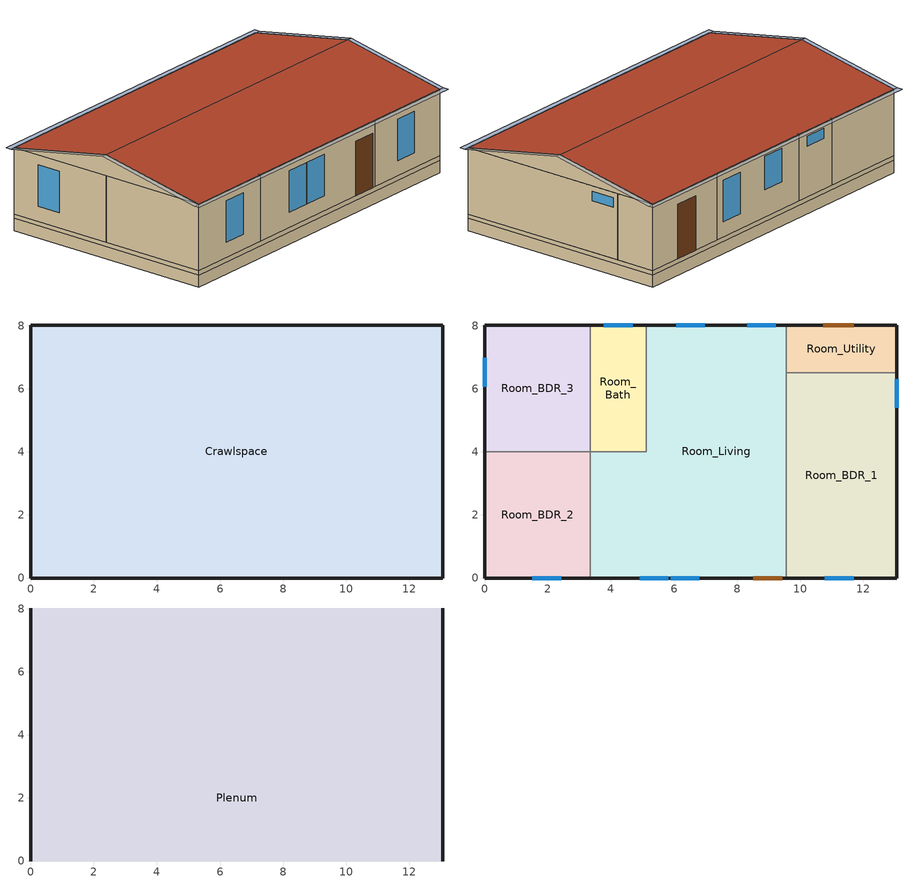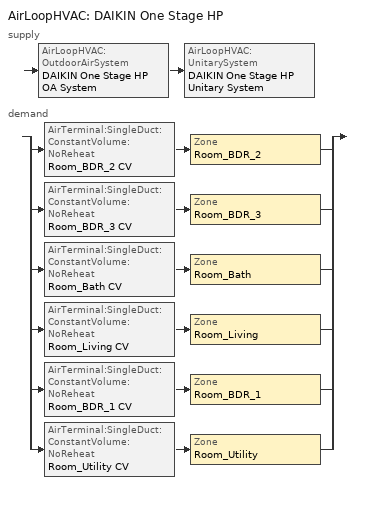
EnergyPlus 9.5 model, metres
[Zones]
Crawlspace
 floor ground (Interior Floor): 13.06,0 0,0 0,8.02 13.06,8.02 z0
 wall outside (Crawl Wall): 0,8.02 0,0 13.06,0 13.06,8.02 0,8.02 z0.45:0.61; 0,0 13.06,0 z0:0.45
 wall ground (Crawl Wall): 13.06,0 13.06,8.02 0,8.02 0,0 z0:0.45
Room_BDR_2
 floor to Crawlspace (Interior Floor): 3.34,0 0,0 0,4.01 3.34,4.01 z0.61
 wall outside (Exterior Wall): 0,4.01 0,0 3.34,0 z0.61:3.05
 wall to Room_Living (Interior Wall): 3.34,0 3.34,4.01 z0.61:3.05
 wall to Room_BDR_3 (Interior Wall): 3.34,4.01 0,4.01 z0.61:3.05
 window (Exterior Window): 1.51,0 2.42,0 z1.17:2.69
 ceiling to Plenum (Interior Ceiling): 3.34,4.01 0,4.01 0,0 3.34,0 z3.05
Room_BDR_3
 floor to Crawlspace (Interior Floor): 3.34,4.01 0,4.01 0,8.02 3.34,8.02 z0.61
 wall outside (Exterior Wall): 3.34,8.02 0,8.02 0,4.01 z0.61:3.05
 wall to Room_Bath (Interior Wall): 3.34,4.01 3.34,8.02 z0.61:3.05
 window (Exterior Window): 0,6.98 0,6.07 z1.17:2.69
 ceiling to Plenum (Interior Ceiling): 3.34,8.02 0,8.02 0,4.01 3.34,4.01 z3.05
Room_Bath
 floor to Crawlspace (Interior Floor): 5.12,4.01 3.34,4.01 3.34,8.02 5.12,8.02 z0.61
 wall outside (Exterior Wall): 5.12,8.02 3.34,8.02 z0.61:3.05
 wall to Room_Living (Interior Wall): 3.34,4.01 5.12,4.01 5.12,8.02 z0.61:3.05
 window (Exterior Window): 4.68,8.02 3.77,8.02 z2.49:2.85
 ceiling to Plenum (Interior Ceiling): 5.12,8.02 3.34,8.02 3.34,4.01 5.12,4.01 z3.05
Room_Living
 floor to Crawlspace (Interior Floor): 5.12,0 3.34,0 3.34,4.01 5.12,4.01 z0.61; 9.55,0 5.12,0 5.12,8.02 9.55,8.02 z0.61
 wall outside (Exterior Wall): 3.34,0 9.55,0 / 9.55,8.02 5.12,8.02 z0.61:3.05
 wall to Room_Utility (Interior Wall): 9.55,6.5 9.55,8.02 z0.61:3.05
 wall to Room_BDR_1 (Interior Wall): 9.55,0 9.55,6.5 z0.61:3.05
 window (Exterior Window): 4.91,0 5.82,0 / 9.22,8.02 8.31,8.02 / 5.89,0 6.8,0 z1.17:2.69; 6.98,8.02 6.07,8.02 z1.63:2.85
 door (Exterior Door): 8.51,0 9.42,0 z0.61:2.61
 ceiling to Plenum (Interior Ceiling): 9.55,8.02 5.12,8.02 5.12,0 9.55,0 z3.05; 5.12,4.01 3.34,4.01 3.34,0 5.12,0 z3.05
Room_BDR_1
 floor to Crawlspace (Interior Floor): 13.06,0 9.55,0 9.55,6.5 13.06,6.5 z0.61
 wall outside (Exterior Wall): 9.55,0 13.06,0 13.06,6.5 z0.61:3.05
 wall to Room_Utility (Interior Wall): 13.06,6.5 9.55,6.5 z0.61:3.05
 window (Exterior Window): 10.78,0 11.69,0 z1.17:2.69; 13.06,5.39 13.06,6.3 z2.49:2.85
 ceiling to Plenum (Interior Ceiling): 13.06,6.5 9.55,6.5 9.55,0 13.06,0 z3.05
Room_Utility
 floor to Crawlspace (Interior Floor): 13.06,6.5 9.55,6.5 9.55,8.02 13.06,8.02 z0.61
 wall outside (Exterior Wall): 13.06,6.5 13.06,8.02 9.55,8.02 z0.61:3.05
 door (Exterior Door): 11.69,8.02 10.73,8.02 z0.61:2.61
 ceiling to Plenum (Interior Ceiling): 13.06,8.02 9.55,8.02 9.55,6.5 13.06,6.5 z3.05
Plenum
 wall outside (Exterior Wall): 0,8.02,3.05 0,0,3.05 0,4.01,3.83; 13.06,0,3.05 13.06,8.02,3.05 13.06,4.01,3.83
 roof outside (Exterior Roof): 0,4.01,3.83 0,0,3.05 13.06,0,3.05 13.06,4.01,3.83; 13.06,4.01,3.83 13.06,8.02,3.05 0,8.02,3.05 0,4.01,3.83
shading: 13.26,8.02 -0.2,8.02 -0.2,8.22 13.26,8.22 z3.05; 13.26,-0.2 -0.2,-0.2 -0.2,0 13.26,0 z3.05; -0.2,4.01,3.83 -0.2,8.02,3.05 0,8.02,3.05 0,4.01,3.83; 0,4.01,3.83 0,0,3.05 -0.2,0,3.05 -0.2,4.01,3.83; 13.26,4.01,3.83 13.26,0,3.05 13.06,0,3.05 13.06,4.01,3.83; 13.06,4.01,3.83 13.06,8.02,3.05 13.26,8.02,3.05 13.26,4.01,3.83
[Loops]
AirLoopHVAC 'DAIKIN One Stage HP'
 supply: AirLoopHVAC:OutdoorAirSystem 'DAIKIN One Stage HP OA System' > AirLoopHVAC:UnitarySystem 'DAIKIN One Stage HP Unitary System'
 demand: split
  | AirTerminal:SingleDuct:ConstantVolume:NoReheat 'Room_BDR_2 CV' > Zone 'Room_BDR_2'
  | AirTerminal:SingleDuct:ConstantVolume:NoReheat 'Room_BDR_3 CV' > Zone 'Room_BDR_3'
  | AirTerminal:SingleDuct:ConstantVolume:NoReheat 'Room_Bath CV' > Zone 'Room_Bath'
  | AirTerminal:SingleDuct:ConstantVolume:NoReheat 'Room_Living CV' > Zone 'Room_Living'
  | AirTerminal:SingleDuct:ConstantVolume:NoReheat 'Room_BDR_1 CV' > Zone 'Room_BDR_1'
  | AirTerminal:SingleDuct:ConstantVolume:NoReheat 'Room_Utility CV' > Zone 'Room_Utility'
[Building]
TAMU_LabHomes: North Axis {deg}=-90; Terrain=City; Loads Convergence Tolerance Value {W}=0.04; Temperature Convergence Tolerance Value {deltaC}=0.4; Solar Distribution=FullInteriorAndExterior; Maximum Number of Warmup Days=25
[Site:Location]
College Station: Latitude {deg}=30.58; Longitude {deg}=-96.37; Time Zone {hr}=-6; Elevation {m}=96
[SizingPeriod:DesignDay] Day of Month=21; Dry-Bulb Temperature Range Modifier Type=DefaultMultipliers; Humidity Condition Type=Wetbulb; Barometric Pressure {Pa}=100177; Rain Indicator=No; Snow Indicator=No; Daylight Saving Time Indicator=No
Name | Month | Day Type | Maximum Dry-Bulb Temperature {C} | Daily Dry-Bulb Temperature Range {deltaC} | Wetbulb or DewPoint at Maximum Dry-Bulb {C} | Wind Speed {m/s} | Wind Direction {deg} | Solar Model Indicator | ASHRAE Clear Sky Optical Depth for Beam Irradiance (taub) | ASHRAE Clear Sky Optical Depth for Diffuse Irradiance (taud) | Sky Clearness
College Station Easterwood Fl Ann Htg 99.6% Condns DB | 1 | WinterDesignDay | -3.3 | 0 | -3.3 | 3.8 | 350 | ASHRAEClearSky | 0 | 0 | 0
College Station Easterwood Fl Ann Clg .4% Condns DB=>MWB | 8 | SummerDesignDay | 37.3 | 11.8 | 24.5 | 3.7 | 170 | ASHRAETau | 0.479 | 2.029
[Material]
Name | Roughness | Thickness {m} | Conductivity {W/m-K} | Density {kg/m3} | Specific Heat {J/kg-K} | Solar Absorptance | Thermal Absorptance | Visible Absorptance
Asphalt_shingle | Rough | 0.00833985 | 0.12186 | 1121.29 | 1255.2 | 0.75
OSB_1/2in | MediumRough | 0.0127 | 0.1163 | 544.627 | 1213.36 | 0.7 | 0.9 | 0.7
Plywood_3/4in | Rough | 0.009525 | 0.115458 | 540 | 1210 | 0.7 | 0.9 | 0.7
Carpet_n_pad | MediumSmooth | 0.0254001 | 0.0601314 | 32.0369 | 836.8 | 0.7 | 0.9 | 0.7
syn_stucco | Smooth | 0.003048 | 8.65E-02 | 400 | 878.64
sheathing_consol_layer | Rough | 0.0127 | 0.0940184 | 685 | 1172.332
OSB_7/16in | MediumSmooth | 0.0111125 | 0.1163 | 544.627 | 1213.36
wall_consol_layer | Rough | 0.0889 | 0.0579573 | 120.801 | 1036.26
Drywall_1/2in | MediumSmooth | 0.0127 | 0.16009 | 800.923 | 1087.84
ceil_consol_layer | Rough | 0.340392 | 0.0617176 | 41.9286 | 776.251
I01 25mm insulation board | MediumRough | 0.0254 | 0.03 | 43 | 1210
F08 Metal surface | Smooth | 0.0008 | 45.28 | 7824 | 500
Concrete_4in | Rough | 0.101498 | 1.312098 | 2242.8 | 465.2
Std Wood 6inch | MediumRough | 0.15 | 0.12 | 540 | 1210 | 0.7 | 0.9 | 0.7
[Material:AirGap]
Air_4_in_vert: Thermal Resistance {m2-K/W}=0.158499
[WindowMaterial:SimpleGlazingSystem]
Glass: U-Factor {W/m2-K}=2.27144; Solar Heat Gain Coefficient=0.216875; Visible Transmittance=0.88
[Construction]
Exterior Roof: Asphalt_shingle, OSB_1/2in
Interior Floor: Plywood_3/4in, Carpet_n_pad
Exterior Wall: syn_stucco, sheathing_consol_layer, OSB_7/16in, wall_consol_layer, Drywall_1/2in
Interior Ceiling: ceil_consol_layer, Drywall_1/2in
Interior Wall: Drywall_1/2in, Air_4_in_vert, Drywall_1/2in
Exterior Window: Glass
Exterior Door: F08 Metal surface, I01 25mm insulation board
Crawl Wall: Concrete_4in
Internal Mass: Std Wood 6inch
[Zone] Multiplier=1
Room_BDR_2; Room_BDR_3; Room_Bath; Room_Living; Room_BDR_1; Room_Utility; Plenum; Crawlspace
[InternalMass] Construction=Internal Mass
Name | Zone or ZoneList | Surface Area {m2}
Living_ThermalMass | Room_Living | 200
BR1_ThermalMass | Room_BDR_1 | 20
BR2_ThermalMass | Room_BDR_2 | 20
BR3_ThermalMass; Bath_ThermalMass | Room_BDR_3 | 20
Untility_ThermalMass | Room_BDR_3 | 10
[SurfaceProperty:OtherSideCoefficients] Combined Convective/Radiative Film Coefficient {W/m2-K}=0; Constant Temperature {C}=1; Constant Temperature Coefficient=1; External Dry-Bulb Temperature Coefficient=0; Ground Temperature Coefficient=0; Wind Speed Coefficient=0; Zone Air Temperature Coefficient=0; Sinusoidal Variation of Constant Temperature Coefficient=No; Period of Sinusoidal Variation {hr}=24
Name | Constant Temperature Schedule
surfPropOthSdCoefSlabAverage | scheduleOSCSlabAverageSurfaceTemp
surfPropOthSdCoefSlabPerimeter | scheduleOSCSlabPerimeterTemp
surfPropOthSdCoefSlabCore | scheduleOSCSlabCoreTemp
[ElectricEquipment] Schedule=Always On; Design Level Calculation Method=EquipmentLevel
Name | Zone or ZoneList | Design Level {W} | Fraction Latent | Fraction Radiant | Fraction Lost
PC_load | Room_Living | 800 | 0 | 1 | 0
PV_BESS | Room_Utility | 150
[ZoneInfiltration:DesignFlowRate] Schedule=Always On; Design Flow Rate Calculation Method=Flow/Zone; Constant Term Coefficient=0.606; Temperature Term Coefficient=0.036; Velocity Term Coefficient=0.1177
Name | Zone or ZoneList | Design Flow Rate {m3/s}
Attic_infiltration | Plenum | 0.042
Crawspace_infiltration | Crawlspace | 0.0096
Living_infiltration | Room_Living | 0.06
BR1_infiltration | Room_BDR_1 | 0.008
BR2_infiltration | Room_BDR_2 | 0.0067
BR3_infiltration | Room_BDR_3 | 0.0067
Unitility_infiltration | Room_Utility | 0.02
Bath_infiltration | Room_Bath | 0.0016
[DesignSpecification:OutdoorAir] Outdoor Air Method=Flow/Person; Outdoor Air Flow per Person {m3/s-person}=0.00944; Outdoor Air Flow per Zone Floor Area {m3/s-m2}=0; Outdoor Air Flow per Zone {m3/s}=0
SZ DSOA Room_BDR_2; SZ DSOA Room_BDR_3; SZ DSOA Room_Bath; SZ DSOA Room_Living; SZ DSOA Room_BDR_1; SZ DSOA Room_Utility
[DesignSpecification:ZoneAirDistribution] Zone Air Distribution Effectiveness in Cooling Mode=1; Zone Air Distribution Effectiveness in Heating Mode=1
SZ DSZAD Room_BDR_2; SZ DSZAD Room_BDR_3; SZ DSZAD Room_Bath; SZ DSZAD Room_Living; SZ DSZAD Room_BDR_1; SZ DSZAD Room_Utility
[Sizing:Zone] Zone Cooling Design Supply Air Temperature Input Method=SupplyAirTemperature; Zone Cooling Design Supply Air Temperature {C}=12.8; Zone Cooling Design Supply Air Temperature Difference {deltaC}=11.11; Zone Heating Design Supply Air Temperature Input Method=SupplyAirTemperature; Zone Heating Design Supply Air Temperature {C}=50; Zone Heating Design Supply Air Temperature Difference {deltaC}=30; Zone Cooling Design Supply Air Humidity Ratio {kgWater/kgDryAir}=0.008; Zone Heating Design Supply Air Humidity Ratio {kgWater/kgDryAir}=0.008; Cooling Design Air Flow Method=DesignDay; Cooling Design Air Flow Rate {m3/s}=0; Cooling Minimum Air Flow Fraction=0; Heating Design Air Flow Method=DesignDay; Heating Design Air Flow Rate {m3/s}=0; Heating Maximum Air Flow Fraction=0
Name | Design Specification Outdoor Air Object | Design Specification Zone Air Distribution Object
Room_BDR_2 | SZ DSOA Room_BDR_2 | SZ DSZAD Room_BDR_2
Room_BDR_3 | SZ DSOA Room_BDR_3 | SZ DSZAD Room_BDR_3
Room_Bath | SZ DSOA Room_Bath | SZ DSZAD Room_Bath
Room_Living | SZ DSOA Room_Living | SZ DSZAD Room_Living
Room_BDR_1 | SZ DSOA Room_BDR_1 | SZ DSZAD Room_BDR_1
Room_Utility | SZ DSOA Room_Utility | SZ DSZAD Room_Utility
[Sizing:System]
DAIKIN One Stage HP: Type of Load to Size On=Sensible; Design Outdoor Air Flow Rate {m3/s}=autosize; Central Heating Maximum System Air Flow Ratio=1; Preheat Design Temperature {C}=7; Preheat Design Humidity Ratio {kgWater/kgDryAir}=0.008; Precool Design Temperature {C}=11; Precool Design Humidity Ratio {kgWater/kgDryAir}=0.008; Central Cooling Design Supply Air Temperature {C}=12.8; Central Heating Design Supply Air Temperature {C}=50; Type of Zone Sum to Use=NonCoincident; 100% Outdoor Air in Cooling=No; 100% Outdoor Air in Heating=No; Central Cooling Design Supply Air Humidity Ratio {kgWater/kgDryAir}=0.008; Central Heating Design Supply Air Humidity Ratio {kgWater/kgDryAir}=0.008; Cooling Supply Air Flow Rate Method=DesignDay; Cooling Supply Air Flow Rate {m3/s}=0; Heating Supply Air Flow Rate Method=DesignDay; Heating Supply Air Flow Rate {m3/s}=0; System Outdoor Air Method=ZoneSum; Zone Maximum Outdoor Air Fraction=1; Cooling Design Capacity Method=CoolingDesignCapacity; Cooling Design Capacity {W}=autosize; Heating Design Capacity Method=HeatingDesignCapacity; Heating Design Capacity {W}=autosize; Central Cooling Capacity Control Method=OnOff
[ZoneControl:Thermostat] Control Type Schedule=Thermostat_Control_Type; Control 1=Thermostat Dual SP Control
Name | Zone or ZoneList
BR1_Thermosat | Room_BDR_1
BR2_Thermosat | Room_BDR_2
BR3_Thermosat | Room_BDR_3
Living_Thermosat | Room_Living
Bath_Thermosat | Room_Bath
Utility_Thermosat | Room_Utility
[ThermostatSetpoint:DualSetpoint]
Thermostat Dual SP Control: Heating Setpoint Temperature Schedule=HeatingSetpointSchedule; Cooling Setpoint Temperature Schedule=CoolingSetpointSchedule
[AirTerminal:SingleDuct:ConstantVolume:NoReheat] Maximum Air Flow Rate {m3/s}=autosize
Room_BDR_2 CV; Room_BDR_3 CV; Room_Bath CV; Room_Living CV; Room_BDR_1 CV; Room_Utility CV
[Zone equipment]
Room_BDR_2: Room_BDR_2 CV
Room_BDR_3: Room_BDR_3 CV
Room_Bath: Room_Bath CV
Room_Living: Room_Living CV
Room_BDR_1: Room_BDR_1 CV
Room_Utility: Room_Utility CV
[Fan:OnOff]
DAIKIN One Stage HP Supply Fan: Availability Schedule=Always On; Fan Total Efficiency=0.7; Pressure Rise {Pa}=600; Maximum Flow Rate {m3/s}=autosize; Motor Efficiency=0.9; Motor In Airstream Fraction=1
[Coil:Cooling:DX:SingleSpeed]
DAIKIN One Stage HP Cooling Coil: Gross Rated Total Cooling Capacity {W}=8030; Gross Rated Sensible Heat Ratio=0.79; Gross Rated Cooling COP {W/W}=3.57; Rated Air Flow Rate {m3/s}=0.472; Total Cooling Capacity Function of Temperature Curve=Daikin Fit Cooling Cap Single-FT; Total Cooling Capacity Function of Flow Fraction Curve=Daikin One Stage FF; Energy Input Ratio Function of Temperature Curve=Daikin Fit Cooling EIR Single-FT; Energy Input Ratio Function of Flow Fraction Curve=Daikin One Stage FF; Part Load Fraction Correlation Curve=Daikin One Stage FF; Nominal Time for Condensate Removal to Begin {s}=0; Ratio of Initial Moisture Evaporation Rate and Steady State Latent Capacity=0; Maximum Cycling Rate {cycles/hr}=0; Latent Capacity Time Constant {s}=0; Condenser Type=AirCooled; Evaporative Condenser Effectiveness=0; Evaporative Condenser Pump Rated Power Consumption {W}=0; Crankcase Heater Capacity {W}=0; Maximum Outdoor Dry-Bulb Temperature for Crankcase Heater Operation {C}=10
[Coil:Heating:DX:SingleSpeed]
DAIKIN One Stage HP Heating Coil: Gross Rated Heating Capacity {W}=8323; Gross Rated Heating COP {W/W}=3.7; Rated Air Flow Rate {m3/s}=0.472; Heating Capacity Function of Temperature Curve=Daikin Fit Heating Coil Single-Cap-new; Heating Capacity Function of Flow Fraction Curve=Daikin One Stage FF; Energy Input Ratio Function of Temperature Curve=Daikin Fit Heating Coil Single-EIR-new; Energy Input Ratio Function of Flow Fraction Curve=Daikin One Stage FF; Part Load Fraction Correlation Curve=Daikin One Stage FF; Defrost Energy Input Ratio Function of Temperature Curve=DAIKIN One Stage HP HP Heating Coil DefrEIR-FT; Minimum Outdoor Dry-Bulb Temperature for Compressor Operation {C}=-8; Maximum Outdoor Dry-Bulb Temperature for Defrost Operation {C}=5; Crankcase Heater Capacity {W}=0; Maximum Outdoor Dry-Bulb Temperature for Crankcase Heater Operation {C}=0; Defrost Strategy=ReverseCycle; Defrost Control=Timed; Defrost Time Period Fraction=0.058333; Resistive Defrost Heater Capacity {W}=autosize
[AirLoopHVAC:UnitarySystem]
DAIKIN One Stage HP Unitary System: Control Type=Load; Controlling Zone or Thermostat Location=Room_Living; Dehumidification Control Type=None; Supply Fan=DAIKIN One Stage HP Supply Fan; Fan Placement=BlowThrough; Supply Air Fan Operating Mode Schedule=Always On; Heating Coil=DAIKIN One Stage HP Heating Coil; DX Heating Coil Sizing Ratio=1; Cooling Coil=DAIKIN One Stage HP Cooling Coil; Latent Load Control=SensibleOnlyLoadControl; Cooling Supply Air Flow Rate Method=SupplyAirFlowRate; Cooling Supply Air Flow Rate {m3/s}=autosize; Heating Supply Air Flow Rate Method=SupplyAirFlowRate; Heating Supply Air Flow Rate {m3/s}=autosize; No Load Supply Air Flow Rate Method=SupplyAirFlowRate; No Load Supply Air Flow Rate {m3/s}=autosize; Maximum Supply Air Temperature {C}=Autosize; Maximum Outdoor Dry-Bulb Temperature for Supplemental Heater Operation {C}=21
[Controller:OutdoorAir]
DAIKIN One Stage HP OA Controller: Minimum Outdoor Air Flow Rate {m3/s}=autosize; Maximum Outdoor Air Flow Rate {m3/s}=autosize; Economizer Control Type=NoEconomizer; Economizer Control Action Type=ModulateFlow; Lockout Type=NoLockout; Minimum Limit Type=FixedMinimum
[AirLoopHVAC]
DAIKIN One Stage HP: Design Supply Air Flow Rate {m3/s}=autosize
[AvailabilityManager:Scheduled]
DAIKIN One Stage HP Availability: Schedule=Always On
[SetpointManager:SingleZone:Cooling]
DAIKIN One Stage HP Economizer Supply Air Temp Manager: Control Variable=Temperature; Minimum Supply Air Temperature {C}=13; Maximum Supply Air Temperature {C}=45; Control Zone=Room_Living; Setpoint Node or NodeList=DAIKIN One Stage HP Heating Coil Outlet
[SetpointManager:MixedAir]
DAIKIN One Stage HP Cooling Coil Air Temp Manager: Control Variable=Temperature; Setpoint Node or NodeList=DAIKIN One Stage HP Mixed Air Outlet
[Schedule:Compact]
CoolingSetpointSchedule: Through: 10/26, For: AllDays, Until: 17:00, 24, Until: 24:00, 50, Through: 12/31, For: AllDays, Until: 24:00, 50
HeatingSetpointSchedule: Through: 10/26, For: AllDays, Until: 17:00, 20, Until: 24:00, 5, Through: 12/31, For: AllDays, Until: 24:00, 5
Thermostat_Control_Type: Through: 12/31, For: AllDays, Until: 24:00, 4
Always On: Through: 12/31, For: AllDays, Until: 24:00, 1
scheduleOSCSlabAverageSurfaceTemp: Through:   1/31, For:AllDays, Until:24:00, 21.373, Through:   2/28, For:AllDays, Until:24:00, 21.15, Through:   3/31, For:AllDays, Until:24:00, 21.506, Through:   4/30, For:AllDays, Until:24:00, 21.631, Through:   5/31, For:AllDays, Until:24:00, 21.981, Through:   6/30, For:AllDays, Until:24:00, 23.649, Through:   7/31, For:AllDays, Until:24:00, 24.187, Through:   8/31, For:AllDays, Until:24:00, 24.475, Through:   9/30, For:AllDays, Until:24:00, 24.363, Through:  10/31, For:AllDays, Until:24:00, 22.665, Through:  11/30, For:AllDays, Until:24:00, 21.927, Through:  12/31, For:AllDays, Until:24:00, 21.54
scheduleOSCSlabPerimeterTemp: Through:   1/31, For:AllDays, Until:24:00, 20.981, Through:   2/28, For:AllDays, Until:24:00, 20.684, Through:   3/31, For:AllDays, Until:24:00, 21.291, Through:   4/30, For:AllDays, Until:24:00, 21.505, Through:   5/31, For:AllDays, Until:24:00, 22.063, Through:   6/30, For:AllDays, Until:24:00, 23.954, Through:   7/31, For:AllDays, Until:24:00, 24.643, Through:   8/31, For:AllDays, Until:24:00, 25.021, Through:   9/30, For:AllDays, Until:24:00, 24.777, Through:  10/31, For:AllDays, Until:24:00, 22.807, Through:  11/30, For:AllDays, Until:24:00, 21.739, Through:  12/31, For:AllDays, Until:24:00, 21.184
scheduleOSCSlabCoreTemp: Through:   1/31, For:AllDays, Until:24:00, 22.016, Through:   2/28, For:AllDays, Until:24:00, 21.915, Through:   3/31, For:AllDays, Until:24:00, 21.859, Through:   4/30, For:AllDays, Until:24:00, 21.838, Through:   5/31, For:AllDays, Until:24:00, 21.846, Through:   6/30, For:AllDays, Until:24:00, 23.148, Through:   7/31, For:AllDays, Until:24:00, 23.439, Through:   8/31, For:AllDays, Until:24:00, 23.579, Through:   9/30, For:AllDays, Until:24:00, 23.683, Through:  10/31, For:AllDays, Until:24:00, 22.432, Through:  11/30, For:AllDays, Until:24:00, 22.235, Through:  12/31, For:AllDays, Until:24:00, 22.123
[Curve:Linear]
Daikin One Stage FF: Coefficient1 Constant=1; Coefficient2 x=0; Minimum Value of x=0; Maximum Value of x=1.5; Input Unit Type for X=Dimensionless; Output Unit Type=Dimensionless
[Curve:Cubic] Minimum Value of x=-21; Maximum Value of x=20
Name | Coefficient1 Constant | Coefficient2 x | Coefficient3 x**2 | Coefficient4 x**3
Daikin Fit Heating Coil Single-EIR-new | 0.911715 | -0.019313 | 0.000699678 | -3.33999e-05
Daikin Fit Heating Coil Single-Cap-new | 0.821757 | 0.024481 | 0.000208491 | 5.72917e-06
[Curve:Biquadratic]
Name | Coefficient1 Constant | Coefficient2 x | Coefficient3 x**2 | Coefficient4 y | Coefficient5 y**2 | Coefficient6 x*y | Minimum Value of x | Maximum Value of x | Minimum Value of y | Maximum Value of y
DAIKIN One Stage HP HP Heating Coil DefrEIR-FT | 1 | 0 | 0 | 0 | 0 | 0 | 0 | 50 | 0 | 50
Daikin Fit Cooling Cap Single-FT | 0.172768 | 0.0760507 | -0.00131371 | -0.0198418 | 0.00017408 | 0.000314347 | 12 | 30 | 18 | 46.11111
Daikin Fit Cooling EIR Single-FT | 0.276193 | 0.0415066 | -0.00111264 | -0.00180332 | 0.0005437 | -0.000431869 | 12 | 30 | 18 | 46.11111
